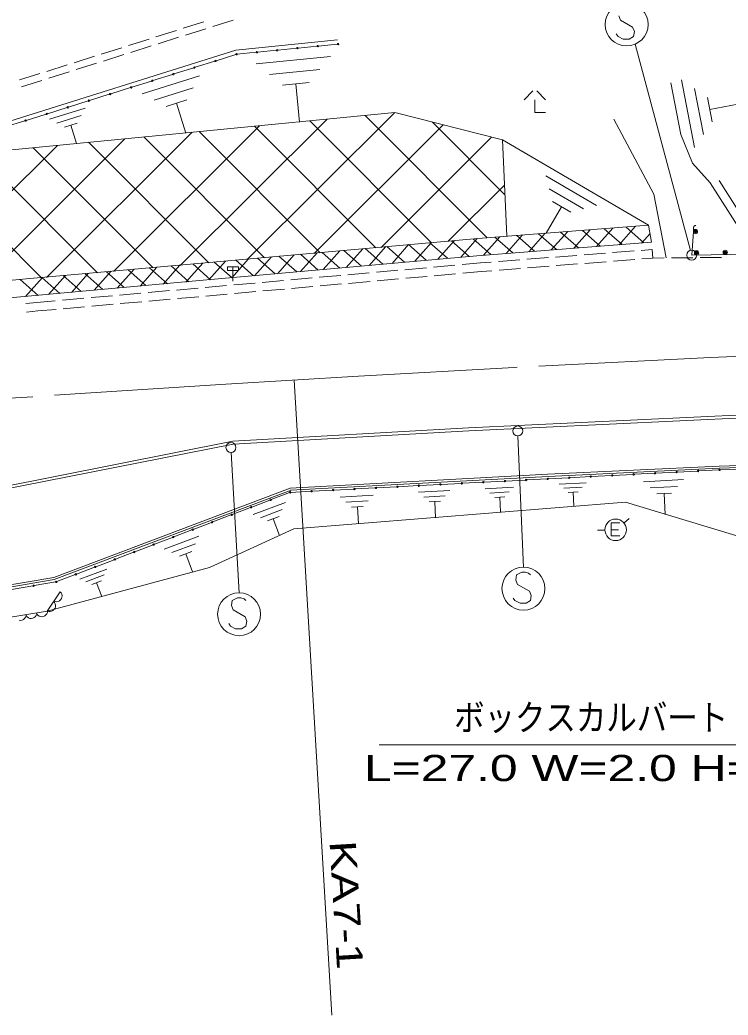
# Model space of a CAD drawing. Units: millimetres, scale not verified. Extents: x 40000 to 680000, y 20000 to 380000.
# Drawn here: x 186764 to 236199, y 250992 to 320468 of the extents above; entities that cross this region are included whole.
import ezdxf
from ezdxf.enums import TextEntityAlignment as Align

# ---------------------------------------------------------------- set-up
doc = ezdxf.new("R2010")
doc.units = ezdxf.units.MM
doc.header["$LTSCALE"] = 1000
doc.linetypes.add('CHAIN', pattern=[18.5, 12, -1.5, 3.5, -1.5])
for name, color, linetype, lineweight in [('M-BMK', 2, 'CHAIN', 13), ('M-STR-HTXT', 7, 'Continuous', 13), ('M-STR-STRC', 7, 'Continuous', 13), ('M-WORK', 1, 'Continuous', 13)]:
    doc.layers.add(name, color=color, linetype=linetype, lineweight=lineweight)
doc.styles.add('ＭＳ Ｐゴシック', font='')
doc.styles.get('ＭＳ Ｐゴシック').set_extended_font_data('MS PGothic')

msp = doc.modelspace()

# ---------------------------------------------------------------- linework, layer by layer
at = {"layer": 'M-BMK'}
msp.add_lwpolyline([(267434, 297601), (261594, 297615), (255825, 297572), (241263, 297164), (234967, 296905), (221268, 296204), (210403, 295599), (201149, 295040), (181127, 293737), (169059, 292984)], dxfattribs=at)
at = {"layer": 'M-STR-HTXT'}
msp.add_line((205907, 295327), (208546, 250992), dxfattribs=at)
msp.add_lwpolyline([(248584, 286839), (240685, 269850), (211849, 269850)], dxfattribs=at)
at = {"layer": 'M-STR-STRC'}
for p, q in [((228577, 320748), (228697, 320448)), ((228697, 320448), (229537, 319968)), ((229537, 319968), (229657, 319668)), ((229657, 319668), (229597, 319308)), ((228517, 319308), (228397, 319488)), ((228877, 319128), (228517, 319308)), ((229297, 319128), (228877, 319128)), ((229597, 319308), (229297, 319128)), ((233568, 304380), (229712, 318783)), ((233658, 304042), (233773, 305699)), ((233773, 305699), (233790, 305949)), ((233790, 305949), (233794, 305997)), ((233794, 305997), (233802, 306026)), ((233802, 306026), (233822, 306061)), ((233822, 306061), (233842, 306084)), ((233842, 306084), (233867, 306100)), ((233867, 306100), (233904, 306115)), ((233904, 306115), (233934, 306119)), ((233934, 306119), (233952, 306118)), ((238114, 304121), (233658, 304042)), ((221529, 291420), (221919, 282246)), ((201517, 290265), (202063, 280473)), ((235552, 289053), (234153, 288980)), ((237081, 289093), (235652, 289057)), ((222064, 288346), (220665, 288272)), ((223562, 288424), (222163, 288351)), ((225061, 288503), (223662, 288429)), ((226560, 288581), (225161, 288508)), ((228058, 288660), (226659, 288587)), ((229557, 288739), (228158, 288665)), ((231056, 288817), (229657, 288744)), ((232554, 288896), (231156, 288822)), ((234053, 288974), (232654, 288901)), ((208575, 287638), (207177, 287565)), ((210074, 287717), (208675, 287644)), ((211573, 287796), (210174, 287722)), ((213071, 287874), (211673, 287801)), ((214570, 287953), (213171, 287879)), ((216069, 288031), (214670, 287958)), ((217567, 288110), (216169, 288037)), ((219066, 288188), (217667, 288115)), ((220565, 288267), (219166, 288194)), ((202953, 286461), (204220, 286945)), ((204314, 286981), (205581, 287466)), ((207077, 287560), (205678, 287486)), ((201592, 285940), (202859, 286425)), ((200231, 285420), (201499, 285905)), ((197509, 284379), (198777, 284864)), ((198870, 284899), (200138, 285384)), ((196149, 283859), (197416, 284343)), ((194788, 283338), (196055, 283823)), ((192066, 282297), (193333, 282782)), ((193427, 282818), (194694, 283302)), ((190705, 281777), (191973, 282261)), ((189344, 281256), (190612, 281741)), ((221436, 281724), (221376, 281364)), ((221796, 281904), (221436, 281724)), ((222036, 281904), (221796, 281904)), ((222276, 281844), (222036, 281904)), ((222396, 281724), (222276, 281844)), ((186184, 280702), (187667, 280957)), ((187765, 280974), (189248, 281230)), ((221376, 281364), (221496, 281064)), ((221496, 281064), (222336, 280584)), ((201943, 280119), (201583, 279939)), ((202183, 280119), (201943, 280119)), ((202423, 280059), (202183, 280119)), ((202543, 279939), (202423, 280059)), ((221316, 279924), (221196, 280104)), ((222336, 280584), (222456, 280284)), ((222456, 280284), (222396, 279924)), ((201583, 279939), (201523, 279579)), ((201523, 279579), (201643, 279279)), ((221676, 279744), (221316, 279924)), ((222096, 279744), (221676, 279744)), ((222396, 279924), (222096, 279744)), ((201643, 279279), (202483, 278799)), ((202483, 278799), (202603, 278499)), ((201463, 278139), (201343, 278319)), ((201823, 277959), (201463, 278139)), ((202243, 277959), (201823, 277959)), ((202543, 278139), (202243, 277959)), ((202603, 278499), (202543, 278139))]:
    msp.add_line(p, q, dxfattribs=at)
for centre, radius in [((229117, 320148), 1500), ((233923, 305689), 150), ((233923, 305689), 90), ((233923, 305689), 30), ((233658, 304042), 350), ((233999, 304198), 150), ((236003, 304233), 150), ((236003, 304233), 90), ((233999, 304198), 90), ((233999, 304198), 30), ((236003, 304233), 30), ((221514, 291770), 350), ((201498, 290614), 350), ((234103, 288977), 50), ((235602, 289055), 50), ((222113, 288348), 50), ((223612, 288427), 50), ((225111, 288505), 50), ((226610, 288584), 50), ((228108, 288663), 50), ((229607, 288741), 50), ((231106, 288820), 50), ((232604, 288898), 50), ((208625, 287641), 50), ((210124, 287720), 50), ((211623, 287798), 50), ((213121, 287877), 50), ((214620, 287955), 50), ((216119, 288034), 50), ((217617, 288112), 50), ((219116, 288191), 50), ((220615, 288270), 50), ((204267, 286963), 50), ((205628, 287484), 50), ((207127, 287562), 50), ((202906, 286443), 50), ((201545, 285922), 50), ((198824, 284882), 50), ((200184, 285402), 50), ((197463, 284361), 50), ((196102, 283841), 50), ((193380, 282800), 50), ((194741, 283320), 50), ((192019, 282279), 50), ((221916, 280764), 1500), ((190658, 281759), 50), ((187716, 280966), 50), ((189298, 281238), 50), ((202063, 278979), 1500)]:
    msp.add_circle(centre, radius, dxfattribs=at)
at = {"layer": 'M-WORK'}
for p, q in [((198171, 319881), (199602, 320331)), ((200221, 320002), (201652, 320453)), ((196263, 319280), (197694, 319730)), ((198313, 319401), (199744, 319852)), ((194356, 318679), (195787, 319129)), ((196406, 318800), (197836, 319251)), ((208940, 319080), (201829, 318363)), ((201829, 318363), (181183, 311875)), ((192448, 318078), (193879, 318528)), ((194498, 318199), (195929, 318650)), ((203256, 318205), (201939, 318073)), ((204672, 318348), (203355, 318215)), ((206088, 318491), (204771, 318358)), ((207504, 318634), (206187, 318501)), ((208920, 318776), (207603, 318644)), ((190541, 317477), (191971, 317927)), ((192591, 317598), (194021, 318049)), ((200369, 317590), (198992, 317157)), ((201842, 318053), (200465, 317620)), ((203265, 317402), (208438, 317924)), ((188633, 316876), (190064, 317326)), ((188775, 316396), (190206, 316847)), ((190683, 316997), (192114, 317448)), ((198897, 317127), (197519, 316694)), ((207694, 317012), (204176, 316658)), ((186726, 316275), (188156, 316725)), ((186868, 315795), (188299, 316246)), ((195951, 316202), (194574, 315769)), ((195290, 315303), (199296, 316562)), ((197424, 316665), (196047, 316232)), ((233862, 311564), (232953, 316277)), ((194479, 315739), (193102, 315306)), ((198857, 315720), (196132, 314863)), ((205087, 315913), (206950, 316101)), ((206018, 316007), (206290, 313317)), ((222558, 315525), (221958, 314895)), ((222858, 315525), (223458, 314895)), ((232904, 312464), (232208, 316076)), ((233853, 315668), (234471, 312463)), ((191534, 314814), (190156, 314381)), ((193006, 315276), (191629, 314844)), ((196975, 314424), (198417, 314877)), ((222708, 314895), (222708, 313995)), ((235079, 313363), (234752, 315060)), ((190061, 314351), (188684, 313918)), ((188831, 313532), (191312, 314311)), ((197696, 314650), (198351, 312567)), ((234916, 314211), (237367, 314684)), ((179964, 310798), (212939, 313993)), ((187116, 313425), (185739, 312993)), ((188589, 313888), (187211, 313455)), ((191039, 313789), (189353, 313259)), ((197962, 303323), (208205, 313535)), ((202632, 303743), (212912, 313991)), ((215497, 304899), (207004, 313418)), ((219385, 305248), (210867, 313792)), ((212939, 313993), (220445, 312088)), ((222708, 313995), (223458, 313995)), ((231023, 308308), (228223, 313528)), ((189874, 312987), (190767, 313268)), ((190321, 313128), (190726, 311838)), ((193291, 302903), (203498, 313078)), ((207721, 304200), (199278, 312669)), ((211609, 304549), (203141, 313044)), ((207302, 304162), (216307, 313139)), ((220621, 308257), (215568, 313326)), ((183951, 302063), (194085, 312166)), ((188621, 302483), (198792, 312622)), ((203834, 303851), (195416, 312295)), ((211973, 304582), (219694, 312279)), ((230647, 306128), (220445, 312088)), ((220445, 312088), (220754, 305372)), ((233703, 310457), (232904, 312464)), ((179280, 301644), (189378, 311710)), ((196058, 303152), (187690, 311546)), ((199946, 303501), (191553, 311921)), ((188283, 302453), (179964, 310798)), ((192171, 302802), (183827, 311172)), ((234955, 309101), (233703, 310457)), ((223468, 309578), (227008, 307510)), ((237724, 305871), (235582, 309249)), ((216643, 305002), (220590, 308937)), ((226111, 307275), (223704, 308681)), ((238114, 304121), (234955, 309101)), ((223939, 307784), (225214, 307039)), ((231869, 303848), (231023, 308308)), ((224576, 307411), (223501, 305571)), ((230647, 306128), (218738, 305217)), ((225001, 305696), (223856, 304405)), ((226578, 305817), (225433, 304526)), ((226026, 305775), (227276, 304667)), ((228155, 305938), (227010, 304647)), ((227552, 305891), (228802, 304784)), ((229732, 306058), (228587, 304767)), ((229079, 306008), (230328, 304900)), ((230605, 306125), (230656, 306080)), ((230853, 304940), (230647, 306128)), ((218738, 305217), (187458, 302409)), ((217095, 305070), (215934, 303761)), ((216893, 305052), (218125, 303959)), ((218692, 305213), (217533, 303906)), ((218399, 305187), (219644, 304083)), ((220269, 305334), (219125, 304043)), ((219920, 305308), (221170, 304200)), ((221847, 305455), (220702, 304164)), ((221447, 305425), (222696, 304317)), ((223424, 305576), (222279, 304285)), ((222973, 305541), (224223, 304433)), ((224500, 305658), (225749, 304550)), ((230748, 305546), (230164, 304888)), ((209108, 304353), (207942, 303038)), ((209365, 304376), (210603, 303279)), ((210705, 304496), (209541, 303183)), ((210871, 304511), (212107, 303415)), ((212303, 304639), (211139, 303327)), ((212376, 304646), (213612, 303551)), ((213900, 304783), (212738, 303472)), ((213882, 304781), (215116, 303687)), ((215497, 304926), (214336, 303617)), ((215388, 304916), (216621, 303823)), ((218663, 304008), (230853, 304940)), ((229637, 304339), (228141, 304221)), ((230892, 304437), (230135, 304378)), ((230938, 303839), (230892, 304437)), ((199565, 302309), (218663, 304008)), ((201122, 303636), (199951, 302315)), ((202719, 303779), (201549, 302459)), ((201837, 303700), (203080, 302598)), ((204316, 303922), (203147, 302604)), ((203343, 303835), (204585, 302734)), ((205914, 304066), (204746, 302749)), ((204849, 303970), (206089, 302870)), ((207511, 304209), (206344, 302893)), ((206354, 304105), (207594, 303006)), ((207860, 304241), (209098, 303143)), ((221661, 303714), (220166, 303596)), ((223655, 303870), (222160, 303753)), ((225649, 304026), (224154, 303909)), ((227643, 304182), (226147, 304065)), ((229685, 303741), (228190, 303623)), ((230938, 303839), (230184, 303780)), ((231745, 303847), (230938, 303839)), ((233745, 303867), (232245, 303852)), ((235745, 303887), (234245, 303872)), ((193135, 302918), (191959, 301592)), ((194732, 303062), (193557, 301736)), ((194310, 303024), (195558, 301917)), ((196330, 303205), (195155, 301881)), ((195815, 303159), (197062, 302053)), ((197927, 303349), (196754, 302025)), ((197321, 303294), (198567, 302189)), ((199524, 303492), (198352, 302170)), ((198826, 303429), (200071, 302326)), ((200332, 303565), (201576, 302462)), ((201254, 302978), (201254, 303218)), ((201254, 303218), (202014, 303218)), ((202014, 302978), (201254, 302978)), ((201634, 303218), (201634, 302218)), ((202014, 303218), (202014, 302978)), ((213143, 302985), (211649, 302852)), ((215135, 303162), (213641, 303029)), ((217127, 303339), (215633, 303206)), ((218911, 303498), (217625, 303384)), ((219667, 303557), (218911, 303498)), ((219716, 302959), (218961, 302900)), ((221710, 303116), (220214, 302998)), ((223704, 303272), (222208, 303155)), ((225697, 303428), (224202, 303311)), ((227691, 303584), (226196, 303467)), ((187458, 302409), (161831, 300070)), ((162065, 298887), (199565, 302309)), ((186783, 302347), (188035, 301236)), ((188343, 302488), (187164, 301158)), ((188287, 302483), (189540, 301373)), ((189941, 302632), (188762, 301302)), ((189793, 302618), (191044, 301509)), ((191538, 302775), (190360, 301447)), ((191298, 302753), (192549, 301645)), ((192804, 302889), (194053, 301781)), ((205174, 302276), (203680, 302143)), ((207167, 302453), (205672, 302320)), ((209159, 302630), (207665, 302497)), ((211151, 302808), (209657, 302675)), ((213195, 302387), (211701, 302254)), ((215187, 302564), (213693, 302431)), ((217179, 302742), (215685, 302609)), ((218961, 302900), (217677, 302786)), ((197206, 301567), (195712, 301434)), ((199198, 301744), (197704, 301611)), ((201190, 301921), (199696, 301788)), ((203182, 302098), (201688, 301965)), ((205227, 301678), (203732, 301545)), ((207219, 301855), (205725, 301722)), ((209211, 302033), (207717, 301900)), ((211203, 302210), (209709, 302077)), ((189237, 300858), (187952, 300743)), ((191230, 301035), (189735, 300902)), ((193222, 301212), (191728, 301079)), ((195214, 301389), (193720, 301256)), ((197258, 300969), (195764, 300836)), ((199250, 301146), (197756, 301013)), ((201242, 301323), (199748, 301190)), ((203234, 301501), (201740, 301368)), ((187952, 300743), (187174, 300671)), ((188006, 300146), (187228, 300074)), ((189289, 300260), (188006, 300146)), ((191282, 300437), (189788, 300304)), ((193274, 300614), (191780, 300481)), ((195266, 300792), (193772, 300659)), ((218085, 291986), (240059, 293031)), ((218095, 291787), (240069, 292831)), ((201618, 291058), (218085, 291986)), ((201643, 290859), (218095, 291787)), ((181823, 287133), (201618, 291058)), ((181848, 286934), (201643, 290859)), ((223626, 288747), (235569, 289313)), ((223633, 288597), (235575, 289163)), ((235569, 289313), (244916, 289654)), ((235575, 289163), (244920, 289504)), ((205641, 287785), (223626, 288747)), ((205649, 287635), (223633, 288597)), ((230291, 288227), (233087, 288371)), ((205641, 287785), (189122, 281551)), ((205694, 287644), (189161, 281406)), ((219230, 287739), (221227, 287851)), ((224403, 288058), (226301, 288156)), ((226013, 287836), (224722, 287770)), ((232663, 287900), (230762, 287802)), ((209131, 287152), (211427, 287281)), ((214581, 287490), (216778, 287614)), ((216446, 287243), (214953, 287158)), ((220925, 287514), (219567, 287437)), ((219905, 287136), (220624, 287176)), ((220264, 287156), (220323, 286117)), ((225042, 287482), (225725, 287517)), ((225383, 287500), (225434, 286513)), ((231232, 287378), (232239, 287430)), ((231735, 287404), (231810, 285950)), ((203058, 285933), (205302, 286783)), ((205079, 286288), (203553, 285710)), ((205897, 284945), (229037, 286806)), ((211080, 286893), (209519, 286805)), ((209907, 286459), (210734, 286505)), ((210320, 286482), (210388, 285288)), ((215324, 286827), (216115, 286871)), ((215719, 286849), (215783, 285707)), ((229037, 286806), (245348, 281846)), ((204048, 285487), (204856, 285793)), ((204452, 285640), (204894, 284473)), ((228920, 285341), (229305, 285660)), ((199995, 282242), (205897, 284945)), ((227576, 284853), (227076, 284845)), ((228047, 285350), (228047, 284450)), ((228647, 285350), (228047, 285350)), ((228047, 284870), (228557, 284870)), ((196828, 283518), (199260, 284438)), ((228047, 284450), (228647, 284450)), ((199018, 283902), (197365, 283276)), ((197901, 283034), (198776, 283366)), ((198339, 283200), (198817, 281936)), ((188673, 279199), (199995, 282242)), ((190956, 281425), (192826, 282133)), ((189122, 281551), (182171, 280352)), ((189161, 281406), (182196, 280204)), ((192640, 281720), (191368, 281239)), ((191781, 281053), (192454, 281308)), ((192117, 281180), (192486, 280208)), ((188673, 279199), (189585, 280550)), ((189642, 280464), (189581, 280544)), ((189599, 279971), (189671, 280078)), ((189682, 280379), (189642, 280464)), ((189671, 280078), (189698, 280175)), ((189703, 280268), (189682, 280379)), ((189698, 280175), (189703, 280268)), ((189063, 279234), (189143, 279296)), ((189186, 279788), (189125, 279868)), ((189133, 279881), (189230, 279854)), ((189143, 279296), (189215, 279402)), ((189226, 279704), (189186, 279788)), ((189215, 279402), (189242, 279499)), ((189247, 279593), (189226, 279704)), ((189230, 279854), (189324, 279849)), ((189242, 279499), (189247, 279593)), ((189324, 279849), (189435, 279870)), ((189435, 279870), (189519, 279910)), ((189519, 279910), (189599, 279971)), ((185694, 278706), (188673, 279199)), ((186929, 278570), (187019, 278617)), ((187019, 278617), (187090, 278677)), ((187090, 278677), (187156, 278769)), ((187156, 278769), (187190, 278856)), ((187161, 278949), (187209, 278859)), ((187190, 278856), (187206, 278956)), ((187209, 278859), (187269, 278788)), ((187269, 278788), (187361, 278722)), ((187361, 278722), (187448, 278688)), ((187448, 278688), (187548, 278672)), ((187548, 278672), (187674, 278693)), ((187674, 278693), (187763, 278740)), ((187763, 278740), (187835, 278801)), ((187835, 278801), (187900, 278893)), ((187900, 278893), (187935, 278980)), ((187906, 279072), (187953, 278983)), ((187935, 278980), (187951, 279079)), ((187953, 278983), (188014, 278912)), ((188014, 278912), (188106, 278846)), ((188106, 278846), (188192, 278811)), ((188192, 278811), (188292, 278796)), ((188292, 278796), (188419, 278816)), ((188419, 278816), (188508, 278864)), ((188508, 278864), (188579, 278924)), ((188579, 278924), (188645, 279016)), ((188645, 279016), (188679, 279103)), ((188677, 279205), (188774, 279178)), ((188679, 279103), (188695, 279203)), ((188774, 279178), (188868, 279173)), ((188868, 279173), (188979, 279195)), ((188979, 279195), (189063, 279234)), ((186703, 278565), (186803, 278549)), ((186803, 278549), (186929, 278570))]:
    msp.add_line(p, q, dxfattribs=at)
for centre, radius in [((203306, 318210), 50), ((204722, 318353), 50), ((206138, 318496), 50), ((207554, 318639), 50), ((208970, 318781), 50), ((200417, 317605), 50), ((201889, 318068), 50), ((201889, 318068), 50), ((198944, 317142), 50), ((195999, 316217), 50), ((197472, 316679), 50), ((194527, 315754), 50), ((191581, 314829), 50), ((193054, 315291), 50), ((190109, 314366), 50), ((187164, 313440), 50), ((188636, 313903), 50), ((205628, 287484), 50), ((228347, 284870), 750)]:
    msp.add_circle(centre, radius, dxfattribs=at)

# ---------------------------------------------------------------- texts
at = {"layer": 'M-STR-HTXT', "style": 'ＭＳ Ｐゴシック'}
for s, width, p in [('ボックスカルバート', 0.85, (217074, 270306)), ('L=27.0 W=2.0 H=1.5', 1.45, (210775, 266775))]:
    msp.add_text(s, height=1833, dxfattribs=dict(at, width=width)).set_placement(p, align=Align.BOTTOM_LEFT)
at = {"layer": 'M-STR-HTXT', "style": 'ＭＳ Ｐゴシック', "width": 1.35}
msp.add_text('KA7-1', height=1833, rotation=273.407, dxfattribs=at).set_placement((207826, 263088), align=Align.BOTTOM_LEFT)

doc.saveas('drawing.dxf')
